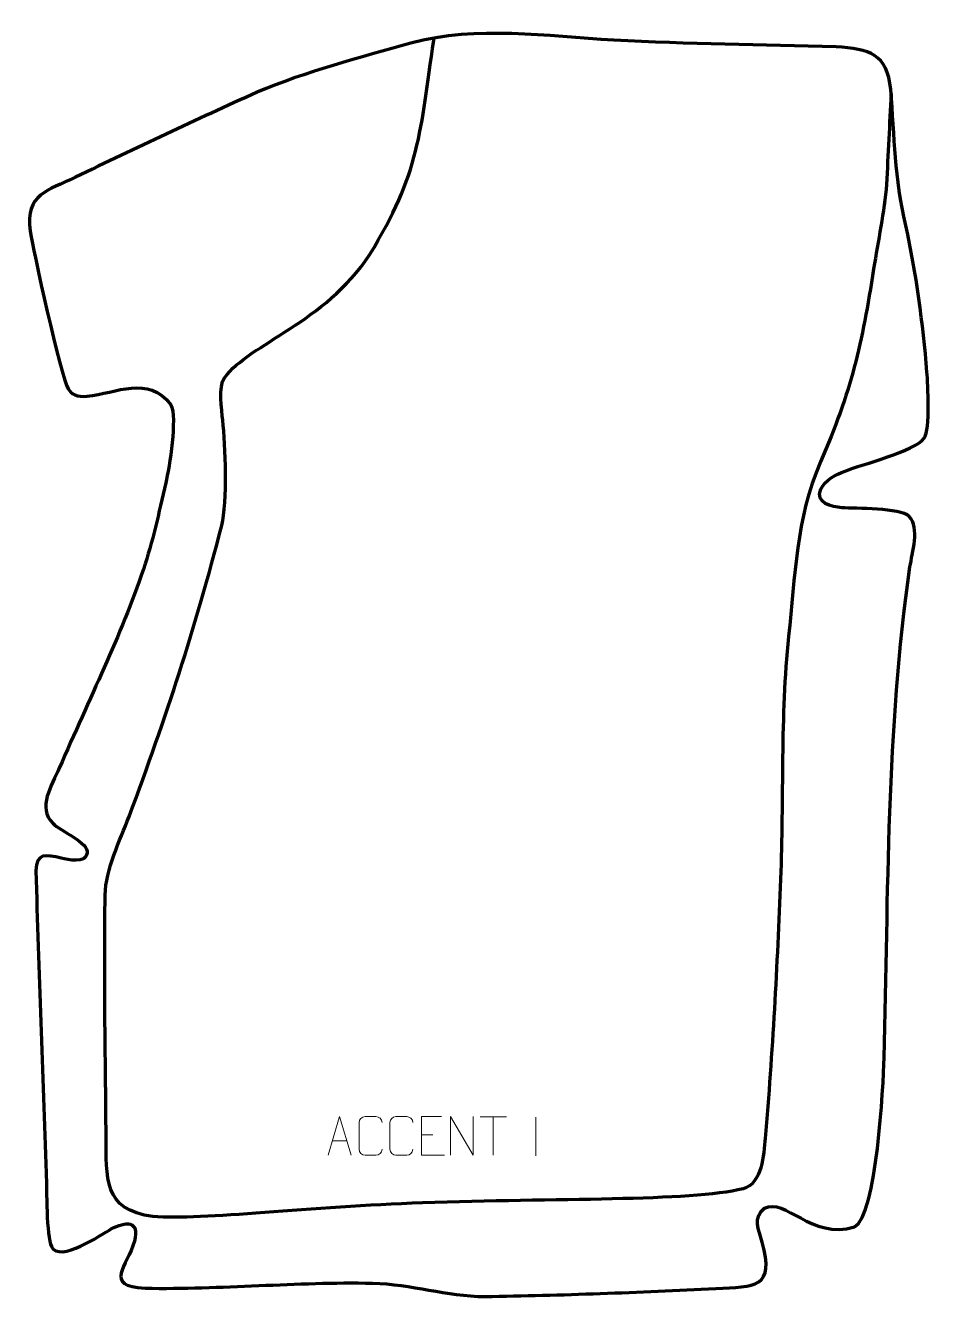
# Model space of a CAD drawing. Header units: millimetres. Extents: x 955 to 1542, y 22 to 846.
import ezdxf

# ---------------------------------------------------------------- set-up
doc = ezdxf.new("R2010")
doc.units = ezdxf.units.MM
doc.header["$MEASUREMENT"] = 0
doc.layers.add('layer 2', color=7, linetype='Continuous')
doc.layers.add('layer 3', color=7, linetype='Continuous')

msp = doc.modelspace()

# ---------------------------------------------------------------- linework, layer by layer
at = {"layer": 'layer 2', "color": 142, "lineweight": 158}
msp.add_open_spline([(1516.2062, 801.5146), (1515.2232, 781.9566), (1514.2402, 762.3986), (1513.2572, 742.8405), (1513.2572, 742.8405), (1511.8662, 725.3207), (1507.672, 705.9194), (1504.9303, 688.27), (1504.9303, 688.27), (1497.3672, 639.8885), (1490.3735, 608.345), (1470.4694, 563.1297), (1470.4694, 563.1297), (1454.3307, 525.9153), (1454.3226, 489.3823), (1449.7319, 449.9172), (1449.7319, 449.9172), (1444.3263, 398.4719), (1446.7109, 344.7628), (1444.638, 292.7825), (1444.638, 292.7825), (1442.3779, 237.2101), (1439.4471, 180.1543), (1434.6736, 124.7698), (1434.6736, 124.7698), (1433.7973, 114.6062), (1432.5336, 95.177), (1420.399, 92.2038), (1420.399, 92.2038), (1386.0975, 83.7991), (1297.7685, 86.1191), (1212.6814, 83.0986), (1212.6814, 83.0986), (1140.481, 80.5356), (1070.6143, 71.7566), (1038.0722, 74.2256), (1038.0722, 74.2256), (1005.7121, 78.3159), (1007.945, 99.6208), (1007.7483, 126.2613), (1007.7483, 126.2613), (1007.3545, 178.1714), (1006.3115, 230.5913), (1007.1542, 282.4578), (1007.1542, 282.4578), (1007.4266, 299.221), (1016.6813, 317.6495), (1022.6195, 333.4731), (1022.6195, 333.4731), (1047.0167, 398.4841), (1065.2728, 454.5828), (1082.6305, 521.9725), (1082.6305, 521.9725), (1086.6022, 537.3929), (1085.0728, 573.8133), (1083.3413, 590.1041), (1083.3413, 590.1041), (1082.627, 596.8243), (1080.3773, 612.0883), (1084.5088, 617.7069), (1084.5088, 617.7069), (1100.9065, 640.0067), (1149.3641, 653.105), (1178.3285, 697.314), (1178.3285, 697.314), (1210.866, 749.2272), (1211.4701, 778.0161), (1219.9619, 836.2967), (1219.9619, 836.2967), (1219.9619, 836.2967), (1220.1805, 837.7715), (1220.1805, 837.7715)], degree=3, knots=[0, 0, 0, 0, 0.05263158, 0.05263158, 0.05263158, 0.05263158, 0.10526316, 0.10526316, 0.10526316, 0.10526316, 0.15789474, 0.15789474, 0.15789474, 0.15789474, 0.21052632, 0.21052632, 0.21052632, 0.21052632, 0.26315789, 0.26315789, 0.26315789, 0.26315789, 0.31578947, 0.31578947, 0.31578947, 0.31578947, 0.36842105, 0.36842105, 0.36842105, 0.36842105, 0.42105263, 0.42105263, 0.42105263, 0.42105263, 0.47368421, 0.47368421, 0.47368421, 0.47368421, 0.52631579, 0.52631579, 0.52631579, 0.52631579, 0.57894737, 0.57894737, 0.57894737, 0.57894737, 0.63157895, 0.63157895, 0.63157895, 0.63157895, 0.68421053, 0.68421053, 0.68421053, 0.68421053, 0.73684211, 0.73684211, 0.73684211, 0.73684211, 0.78947368, 0.78947368, 0.78947368, 0.78947368, 0.84210526, 0.84210526, 0.84210526, 0.84210526, 0.89473684, 0.89473684, 0.89473684, 0.89473684, 1, 1, 1, 1], dxfattribs=at)
at = {"layer": 'layer 2', "color": 250, "lineweight": 9}
for points, knots in [([(1151.6257, 113.9866), (1151.6257, 113.9866), (1158.9967, 138.9401), (1158.9967, 138.9401), (1158.9967, 138.9401), (1158.9967, 138.9401), (1166.5666, 113.9866), (1166.5666, 113.9866)], [0, 0, 0, 0, 0.33333333, 0.33333333, 0.33333333, 0.33333333, 1, 1, 1, 1]), ([(1186.464, 117.7973), (1186.3242, 115.4739), (1184.647, 113.9943), (1182.4993, 113.9835), (1182.4993, 113.9835), (1180.1674, 113.9839), (1177.8355, 113.9839), (1175.504, 113.9835), (1175.504, 113.9835), (1173.579, 113.8781), (1171.6069, 115.7626), (1171.6181, 117.7799), (1171.6181, 117.7799), (1171.6185, 123.55), (1171.6185, 129.3197), (1171.6181, 135.089), (1171.6181, 135.089), (1171.6223, 137.2271), (1173.369, 138.9463), (1175.5214, 138.9328), (1175.5214, 138.9328), (1177.8471, 138.9328), (1180.1732, 138.9328), (1182.4993, 138.9328), (1182.4993, 138.9328), (1184.4459, 138.9683), (1186.4373, 137.4768), (1186.464, 135.0392)], [0, 0, 0, 0, 0.125, 0.125, 0.125, 0.125, 0.25, 0.25, 0.25, 0.25, 0.375, 0.375, 0.375, 0.375, 0.5, 0.5, 0.5, 0.5, 0.625, 0.625, 0.625, 0.625, 0.75, 0.75, 0.75, 0.75, 1, 1, 1, 1]), ([(1206.464, 117.7973), (1206.3242, 115.4739), (1204.647, 113.9943), (1202.4993, 113.9835), (1202.4993, 113.9835), (1200.1674, 113.9839), (1197.8355, 113.9839), (1195.504, 113.9835), (1195.504, 113.9835), (1193.579, 113.8781), (1191.6069, 115.7626), (1191.6181, 117.7799), (1191.6181, 117.7799), (1191.6185, 123.55), (1191.6185, 129.3197), (1191.6181, 135.089), (1191.6181, 135.089), (1191.6223, 137.2271), (1193.369, 138.9463), (1195.5214, 138.9328), (1195.5214, 138.9328), (1197.8471, 138.9328), (1200.1732, 138.9328), (1202.4993, 138.9328), (1202.4993, 138.9328), (1204.4459, 138.9683), (1206.4373, 137.4768), (1206.464, 135.0392)], [0, 0, 0, 0, 0.125, 0.125, 0.125, 0.125, 0.25, 0.25, 0.25, 0.25, 0.375, 0.375, 0.375, 0.375, 0.5, 0.5, 0.5, 0.5, 0.625, 0.625, 0.625, 0.625, 0.75, 0.75, 0.75, 0.75, 1, 1, 1, 1]), ([(1225.0145, 138.9403), (1225.0145, 138.9403), (1212.1406, 138.9403), (1212.1406, 138.9403), (1212.1406, 138.9403), (1212.1406, 138.9403), (1212.1406, 113.9867), (1212.1406, 113.9867), (1212.1406, 113.9867), (1212.1406, 113.9867), (1227.0064, 113.9867), (1227.0064, 113.9867)], [0, 0, 0, 0, 0.25, 0.25, 0.25, 0.25, 0.5, 0.5, 0.5, 0.5, 1, 1, 1, 1]), ([(1230.8761, 113.983), (1230.8761, 113.983), (1230.8761, 138.9365), (1230.8761, 138.9365), (1230.8761, 138.9365), (1230.8761, 138.9365), (1245.5309, 113.983), (1245.5309, 113.983), (1245.5309, 113.983), (1245.5309, 113.983), (1245.5309, 138.9365), (1245.5309, 138.9365)], [0, 0, 0, 0, 0.25, 0.25, 0.25, 0.25, 0.5, 0.5, 0.5, 0.5, 1, 1, 1, 1])]:
    msp.add_open_spline(points, degree=3, knots=knots, dxfattribs=at)
for points in [[(1250.0373, 138.913), (1250.0373, 138.913), (1267.0245, 138.913), (1267.0245, 138.913)], [(1258.5311, 113.983), (1258.5311, 113.983), (1258.5311, 138.9365), (1258.5311, 138.9365)], [(1285.9955, 138.6105), (1285.9955, 138.6105), (1285.9955, 113.6364), (1285.9955, 113.6364)], [(1212.1406, 127.0606), (1212.1406, 127.0606), (1219.3087, 127.0606), (1219.3087, 127.0606)], [(1154.3483, 123.236), (1154.3483, 123.236), (1163.844, 123.236), (1163.844, 123.236)]]:
    msp.add_open_spline(points, degree=3, dxfattribs=at)
at = {"layer": 'layer 3', "color": 242, "lineweight": 158}
msp.add_open_spline([(1105.627, 802.6859), (1136.5259, 815.7948), (1172.6252, 825.2924), (1205.0927, 834.4987), (1205.0927, 834.4987), (1248.1476, 845.9299), (1292.897, 838.8191), (1336.6204, 836.3969), (1336.6204, 836.3969), (1384.728, 833.8225), (1432.504, 833.4211), (1480.6091, 832.1518), (1480.6091, 832.1518), (1502.1435, 830.7068), (1513.8214, 827.3151), (1515.9718, 804.4841), (1515.9718, 804.4841), (1518.507, 773.1795), (1518.495, 747.4539), (1525.7534, 716.2691), (1525.7534, 716.2691), (1532.5127, 685.861), (1536.962, 652.3871), (1539.4516, 621.3193), (1539.4516, 621.3193), (1540.0277, 613.0277), (1541.7946, 584.4714), (1537.5777, 578.4661), (1537.5777, 578.4661), (1531.6977, 570.0926), (1497.431, 561.5409), (1486.3727, 557.1997), (1486.3727, 557.1997), (1480.338, 554.7366), (1473.7012, 551.6008), (1470.6516, 545.4979), (1470.6516, 545.4979), (1466.7233, 536.4607), (1477.8693, 533.9654), (1484.233, 533.4456), (1484.233, 533.4456), (1493.5295, 532.8385), (1521.9067, 533.5152), (1528.0132, 527.8713), (1528.0132, 527.8713), (1534.9746, 520.1879), (1529.8739, 504.3497), (1528.4442, 495.0578), (1528.4442, 495.0578), (1513.1412, 387.9062), (1514.5323, 284.5396), (1511.757, 176.9804), (1511.757, 176.9804), (1511.1605, 158.9372), (1506.9277, 75.1472), (1492.5416, 67.4981), (1492.5416, 67.4981), (1464.5186, 59.1557), (1447.521, 86.7361), (1434.2979, 79.6083), (1434.2979, 79.6083), (1426.5237, 73.6339), (1430.4217, 65.7024), (1432.7677, 57.6524), (1432.7677, 57.6524), (1441.0819, 27.715), (1428.4022, 28.9279), (1402.6103, 27.586), (1402.6103, 27.586), (1352.9502, 25.0658), (1302.7701, 23.2497), (1253.0554, 22.3601), (1253.0554, 22.3601), (1228.3119, 22.5757), (1205.5832, 30.393), (1180.2805, 31.0852), (1180.2805, 31.0852), (1131.0709, 32.0223), (1082.1, 26.9327), (1032.98, 27.789), (1032.98, 27.789), (1005.2225, 29.4344), (1021.5982, 41.7468), (1026.0534, 58.1873), (1026.0534, 58.1873), (1029.7871, 71.9652), (1020.2904, 71.1118), (1010.952, 66.1471), (1010.952, 66.1471), (1004.2981, 62.3605), (977.6782, 43.9572), (972.2926, 54.7575), (972.2926, 54.7575), (968.9786, 61.4034), (969.3042, 92.392), (968.9505, 102.2373), (968.9505, 102.2373), (966.5903, 167.5182), (964.0135, 232.9663), (962.2901, 298.2552), (962.2901, 298.2552), (962.5148, 310.3123), (968.791, 308.5908), (978.5957, 306.3864), (978.5957, 306.3864), (983.1744, 305.357), (994.3431, 302.6354), (995.5112, 309.6511), (995.5112, 309.6511), (996.6646, 316.578), (978.3654, 323.9098), (973.1871, 329.0182), (973.1871, 329.0182), (963.0383, 339.0301), (972.5889, 353.6927), (977.3312, 364.6062), (977.3312, 364.6062), (997.1696, 410.2605), (1017.0689, 450.0846), (1031.9128, 493.6957), (1031.9128, 493.6957), (1037.9577, 511.4553), (1041.7473, 529.7586), (1046.3974, 549.514), (1046.3974, 549.514), (1048.7775, 559.6254), (1053.8858, 591.7054), (1049.7264, 600.1935), (1049.7264, 600.1935), (1034.537, 619.6827), (1014.89, 607.6674), (995.3811, 605.6973), (995.3811, 605.6973), (988.7461, 605.0273), (985.2335, 607.0668), (983.1413, 610.5232), (983.1413, 610.5232), (978.4897, 618.2075), (960.0022, 702.0442), (958.6136, 712.7749), (958.6136, 712.7749), (955.488, 736.9296), (969.5303, 738.6356), (987.9505, 747.5602), (987.9505, 747.5602), (1027.1371, 766.5462), (1065.9232, 784.7583), (1105.627, 802.6859)], degree=3, knots=[0, 0, 0, 0, 0.02631579, 0.02631579, 0.02631579, 0.02631579, 0.05263158, 0.05263158, 0.05263158, 0.05263158, 0.07894737, 0.07894737, 0.07894737, 0.07894737, 0.10526316, 0.10526316, 0.10526316, 0.10526316, 0.13157895, 0.13157895, 0.13157895, 0.13157895, 0.15789474, 0.15789474, 0.15789474, 0.15789474, 0.18421053, 0.18421053, 0.18421053, 0.18421053, 0.21052632, 0.21052632, 0.21052632, 0.21052632, 0.23684211, 0.23684211, 0.23684211, 0.23684211, 0.26315789, 0.26315789, 0.26315789, 0.26315789, 0.28947368, 0.28947368, 0.28947368, 0.28947368, 0.31578947, 0.31578947, 0.31578947, 0.31578947, 0.34210526, 0.34210526, 0.34210526, 0.34210526, 0.36842105, 0.36842105, 0.36842105, 0.36842105, 0.39473684, 0.39473684, 0.39473684, 0.39473684, 0.42105263, 0.42105263, 0.42105263, 0.42105263, 0.44736842, 0.44736842, 0.44736842, 0.44736842, 0.47368421, 0.47368421, 0.47368421, 0.47368421, 0.5, 0.5, 0.5, 0.5, 0.52631579, 0.52631579, 0.52631579, 0.52631579, 0.55263158, 0.55263158, 0.55263158, 0.55263158, 0.57894737, 0.57894737, 0.57894737, 0.57894737, 0.60526316, 0.60526316, 0.60526316, 0.60526316, 0.63157895, 0.63157895, 0.63157895, 0.63157895, 0.65789474, 0.65789474, 0.65789474, 0.65789474, 0.68421053, 0.68421053, 0.68421053, 0.68421053, 0.71052632, 0.71052632, 0.71052632, 0.71052632, 0.73684211, 0.73684211, 0.73684211, 0.73684211, 0.76315789, 0.76315789, 0.76315789, 0.76315789, 0.78947368, 0.78947368, 0.78947368, 0.78947368, 0.81578947, 0.81578947, 0.81578947, 0.81578947, 0.84210526, 0.84210526, 0.84210526, 0.84210526, 0.86842105, 0.86842105, 0.86842105, 0.86842105, 0.89473684, 0.89473684, 0.89473684, 0.89473684, 0.92105263, 0.92105263, 0.92105263, 0.92105263, 0.94736842, 0.94736842, 0.94736842, 0.94736842, 1, 1, 1, 1], dxfattribs=at)

doc.saveas('drawing.dxf')
